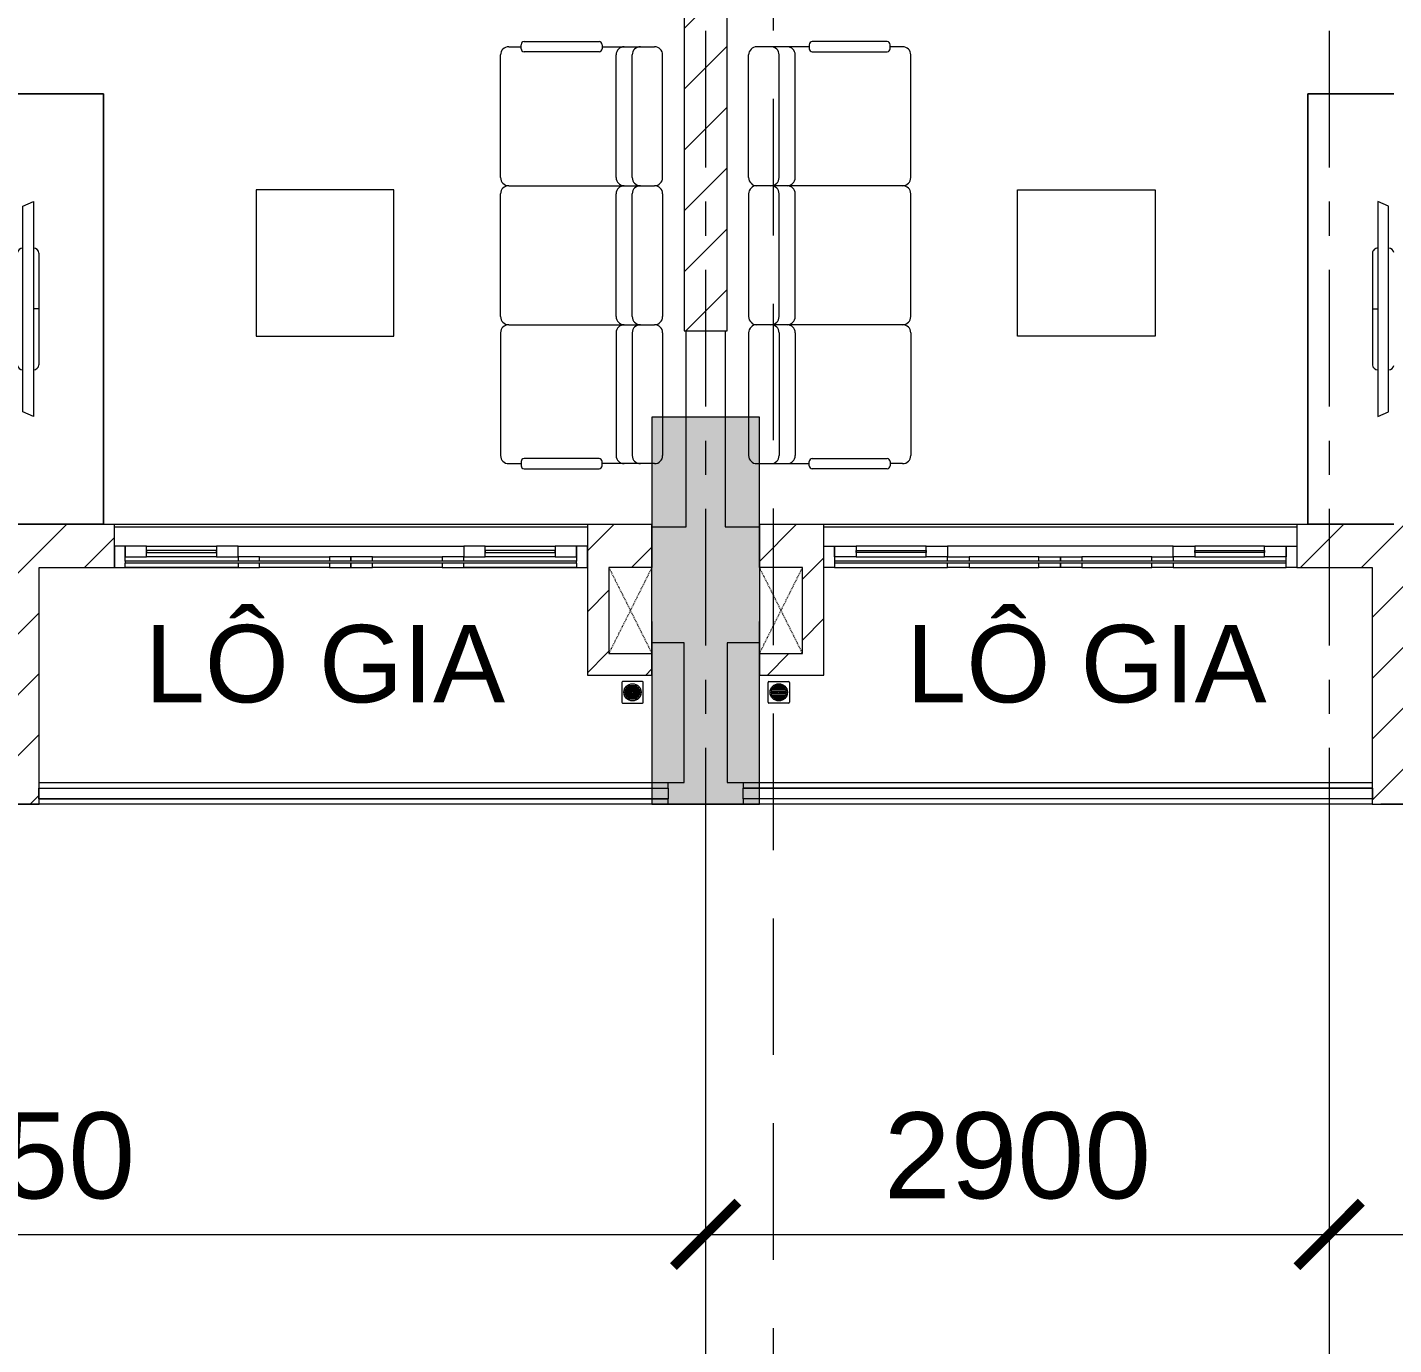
# Model space of a CAD drawing. Header units: millimetres. Extents: x -20144 to 117103, y -11426 to 48263.
# Drawn here: x 13846 to 20201, y -2513 to 3612 of the extents above; entities that cross this region are included whole.
import ezdxf

# ---------------------------------------------------------------- set-up
doc = ezdxf.new("R2010")
doc.units = ezdxf.units.MM
for name, pattern in [('Dash', [6.35, 3.175, -3.175]), ('Dash_2_', [6.35, 3.175, -3.175]), ('Grid Line', [22.225, 12.7, -3.175, 3.175, -3.175]), ('HIDDEN2', [4.7625, 3.175, -1.5875])]:
    doc.linetypes.add(name, pattern=pattern)
for name, color, linetype, lineweight in [('A-DETL-GENF', 31, 'Continuous', 5), ('A-DETL-GENF-HDLN', 161, 'Dash_2_', 5), ('CHU', 181, 'Continuous', 5), ('CUA', 31, 'Continuous', 9), ('DIM', 1, 'Continuous', 5), ('HATCH-TUONG', 152, 'Continuous', 9), ('KI-HIEU-1', 151, 'Continuous', 9), ('NET CAT', 3, 'Continuous', 5), ('NET THAY 1', 41, 'Continuous', 5), ('NET-CAT', 3, 'Continuous', 9), ('NET-THAY', 2, 'Continuous', 15), ('THIET BI', 44, 'Continuous', 5), ('THIET-BI', 44, 'Continuous', 5), ('TRUC', 225, 'Continuous', 5)]:
    doc.layers.add(name, color=color, linetype=linetype, lineweight=lineweight)
doc.styles.add('Arial_4', font='arial.ttf', dxfattribs={"height": 360})
doc.styles.add('TA1', font='arial.ttf')
doc.dimstyles.new('D_200_KTx2', dxfattribs={"dimtxt": 400, "dimasz": 300, "dimexe": 300, "dimexo": 300, "dimgap": 160, "dimtad": 1, "dimdec": 0, "dimzin": 9, "dimtxsty": 'TA1', "dimblk": 'ARCHTICK', "dimcen": 1, "dimdle": 300, "dimclrd": 256, "dimclre": 256, "dimclrt": 7, "dimadec": 0, "dimazin": 0, "dimtfac": 1, "dimtdec": 0, "dimtix": 1, "dimtmove": 1, "dimatfit": 3, "dimldrblk": 'ARCHTICK', "dimfxl": 1, "dimtolj": 1, "dimtzin": 0, "dimlwd": -1, "dimlwe": -1, "dimarcsym": 0})
pattern_1 = [(45, (0, 0), (-141.4214, 141.4214), [])]

# ---------------------------------------------------------------- blocks, each defined once
blk = doc.blocks.new('ALC1807-ASCENT PLAZA-KET CAU 1_rvt-1-MẶT BẰNG TẦNG 5 ĐẾN TẦNG 22')
at = {"layer": 'NET CAT'}
blk.add_hatch(color=7, dxfattribs=at).paths.add_polyline_path([(17250.5, -0.1), (17250.5, 1799.9), (16750.5, 1799.9), (16750.5, -0.1)], flags=0)
at = {"layer": 'NET CAT', "color": 90, "lineweight": 13}
for p, q in [((17250.5, 1799.9), (16750.5, 1799.9)), ((16750.5, 1799.9), (16750.5, 1099.9)), ((17250.5, 1099.9), (17250.5, 1799.9)), ((16750.5, 849.9), (16750.5, -0.1)), ((17250.5, -0.1), (17250.5, 849.9)), ((16750.5, -0.1), (17250.5, -0.1))]:
    blk.add_line(p, q, dxfattribs=at)
blk = doc.blocks.new('X-PHEU - X-PHEU-158415-MẶT BẰNG TẦNG 5 ĐẾN TẦNG 22')
at = {"layer": 'THIET-BI', "lineweight": 9}
for p, q in [((25, -29), (25, -121)), ((121, -25), (29, -25)), ((42.5, -90.5), (42.5, -59.5)), ((47.5, -51.8), (47.5, -98.2)), ((52.5, -103.1), (52.5, -46.9)), ((57.5, -43.5), (57.5, -106.5)), ((62.5, -108.8), (62.5, -41.2)), ((67.5, -39.8), (67.5, -110.2)), ((72.5, -71.9), (72.5, -39.1)), ((77.5, -39.1), (77.5, -71.9)), ((82.5, -110.2), (82.5, -39.8)), ((87.5, -41.2), (87.5, -108.8)), ((92.5, -106.5), (92.5, -43.5)), ((97.5, -46.9), (97.5, -103.1)), ((102.5, -98.2), (102.5, -51.8)), ((107.5, -59.5), (107.5, -90.5)), ((125, -121), (125, -29)), ((29, -125), (121, -125)), ((72.5, -110.9), (72.5, -78.1)), ((77.5, -78.1), (77.5, -110.9))]:
    blk.add_line(p, q, dxfattribs=at)
blk.add_circle((75, -75), 40, dxfattribs=at)
for centre, radius, start, end in [((29, -29), 4, 90, 180), ((75, -75), 36, 139.80824, 154.52563), ((75, -75), 36, 119.0853, 128.68219), ((75, -75), 36, 102.0247, 110.31751), ((75, -75), 36, 90, 93.98208), ((75, -75), 36, 86.01792, 90), ((75, -75), 36, 69.68249, 77.9753), ((75, -75), 36, 51.31781, 60.9147), ((75, -75), 36, 25.47437, 40.19176), ((121, -29), 4, 0, 90), ((29, -121), 4, 180, 270), ((75, -75), 36, 205.47437, 220.19176), ((75, -75), 36, 231.31781, 240.9147), ((75, -75), 36, 249.68249, 257.9753), ((75, -75), 4, 128.68219, 231.31781), ((75, -75), 36, 266.01792, 270), ((75, -75), 36, 270, 273.98208), ((75, -75), 4, 308.68219, 51.31781), ((75, -75), 36, 282.0247, 290.31751), ((75, -75), 36, 299.0853, 308.68219), ((75, -75), 36, 319.80824, 334.52563), ((121, -121), 4, 270, 0)]:
    blk.add_arc(centre, radius, start, end, dxfattribs=at)
blk = doc.blocks.new('X-PHEU - X-PHEU-5809-MẶT BẰNG TẦNG 5 ĐẾN TẦNG 22')
at = {"layer": 'THIET-BI', "lineweight": 9}
for p, q in [((25, 29), (25, 121)), ((29, 125), (121, 125)), ((42.5, 90.5), (42.5, 59.5)), ((47.5, 51.8), (47.5, 98.2)), ((52.5, 103.1), (52.5, 46.9)), ((57.5, 43.5), (57.5, 106.5)), ((62.5, 108.8), (62.5, 41.2)), ((67.5, 39.8), (67.5, 110.2)), ((72.5, 110.9), (72.5, 78.1)), ((72.5, 71.9), (72.5, 39.1)), ((77.5, 78.1), (77.5, 110.9)), ((77.5, 39.1), (77.5, 71.9)), ((82.5, 110.2), (82.5, 39.8)), ((87.5, 41.2), (87.5, 108.8)), ((92.5, 106.5), (92.5, 43.5)), ((97.5, 46.9), (97.5, 103.1)), ((102.5, 98.2), (102.5, 51.8)), ((107.5, 59.5), (107.5, 90.5)), ((125, 121), (125, 29)), ((121, 25), (29, 25))]:
    blk.add_line(p, q, dxfattribs=at)
blk.add_circle((75, 75), 40, dxfattribs=at)
for centre, radius, start, end in [((29, 121), 4, 90, 180), ((75, 75), 36, 139.80824, 154.52563), ((75, 75), 36, 119.0853, 128.68219), ((75, 75), 36, 102.0247, 110.31751), ((75, 75), 4, 128.68219, 231.31781), ((75, 75), 36, 90, 93.98208), ((75, 75), 36, 86.01792, 90), ((75, 75), 4, 308.68219, 51.31781), ((75, 75), 36, 69.68249, 77.9753), ((75, 75), 36, 51.31781, 60.9147), ((75, 75), 36, 25.47437, 40.19176), ((121, 121), 4, 0, 90), ((29, 29), 4, 180, 270), ((75, 75), 36, 205.47437, 220.19176), ((75, 75), 36, 231.31781, 240.9147), ((75, 75), 36, 249.68249, 257.9753), ((75, 75), 36, 266.01792, 270), ((75, 75), 36, 270, 273.98208), ((75, 75), 36, 282.0247, 290.31751), ((75, 75), 36, 299.0853, 308.68219), ((75, 75), 36, 319.80824, 334.52563), ((121, 29), 4, 270, 360)]:
    blk.add_arc(centre, radius, start, end, dxfattribs=at)
blk = doc.blocks.new('X-SOFA1 - X-SOFA-195815-MẶT BẰNG TẦNG 5 ĐẾN TẦNG 22')
at = {"layer": 'THIET BI', "lineweight": 9}
for p, q in [((-716.2, 969.2), (-658.4, 969.2)), ((-658.4, 959.8), (-658.4, 978.7)), ((-644.3, 992.8), (-295.7, 992.8)), ((-281.5, 978.7), (-281.5, 959.8)), ((-281.5, 969.2), (-103.7, 969.2)), ((-103.7, 969.2), (-37.7, 969.2)), ((-753.8, 360.8), (-753.8, 931.5)), ((-295.7, 945.7), (-644.3, 945.7)), ((-216.7, 360.8), (-216.7, 931.5)), ((-141.3, 360.8), (-141.3, 931.5)), ((0, 360.8), (0, 931.5)), ((-716.2, 323.1), (-103.7, 323.1)), ((-103.7, 323.1), (-37.7, 323.1)), ((-1250, 303.6), (-1890, 303.6)), ((-1890, 303.6), (-1890, -376.4)), ((-1890, 303.6), (-1890, -376.4)), ((-1250, 303.6), (-1890, 303.6)), ((-1250, -376.4), (-1250, 303.6)), ((-1250, -376.4), (-1250, 303.6)), ((-753.8, -285.4), (-753.8, 285.4)), ((-216.7, -285.4), (-216.7, 285.4)), ((-141.3, -285.4), (-141.3, 285.4)), ((0, 285.4), (0, -285.4)), ((-1890, -376.4), (-1250, -376.4)), ((-1890, -376.4), (-1250, -376.4)), ((-753.8, -360.8), (-753.8, -931.5)), ((-716.2, -323.1), (-37.7, -323.1)), ((-216.7, -360.8), (-216.7, -931.5)), ((-141.3, -360.8), (-141.3, -931.5)), ((0, -360.8), (0, -931.5)), ((-295.7, -945.7), (-644.3, -945.7)), ((-716.2, -969.2), (-658.4, -969.2)), ((-658.4, -959.8), (-658.4, -978.7)), ((-644.3, -992.8), (-295.7, -992.8)), ((-281.5, -978.7), (-281.5, -959.8)), ((-103.7, -969.2), (-281.5, -969.2)), ((-37.7, -969.2), (-103.7, -969.2))]:
    blk.add_line(p, q, dxfattribs=at)
for centre, radius, start, end in [((-716.2, 931.5), 37.7, 90, 180), ((-644.3, 978.7), 14.1, 90, 180), ((-644.3, 959.8), 14.1, 180, 270), ((-295.7, 978.7), 14.1, 360, 90), ((-295.7, 959.8), 14.1, 270, 0), ((-179, 931.5), 37.7, 90, 180), ((-103.7, 931.5), 37.7, 90, 180), ((-37.7, 931.5), 37.7, 360, 90), ((-716.2, 360.8), 37.7, 180, 270), ((-716.2, 285.4), 37.7, 90, 180), ((-179, 360.8), 37.7, 180, 270), ((-179, 285.4), 37.7, 90, 180), ((-103.7, 360.8), 37.7, 180, 270), ((-103.7, 285.4), 37.7, 90, 180), ((-37.7, 360.8), 37.7, 270, 0), ((-37.7, 285.4), 37.7, 360, 90), ((-716.2, -285.4), 37.7, 180, 270), ((-179, -285.4), 37.7, 180, 270), ((-103.7, -285.4), 37.7, 180, 270), ((-37.7, -285.4), 37.7, 270, 0), ((-716.2, -360.8), 37.7, 90, 180), ((-179, -360.8), 37.7, 90, 180), ((-103.7, -360.8), 37.7, 90, 180), ((-37.7, -360.8), 37.7, 360, 90), ((-716.2, -931.5), 37.7, 180, 270), ((-644.3, -959.8), 14.1, 90, 180), ((-295.7, -959.8), 14.1, 360, 90), ((-179, -931.5), 37.7, 180, 270), ((-103.7, -931.5), 37.7, 180, 270), ((-37.7, -931.5), 37.7, 270, 0), ((-644.3, -978.7), 14.1, 180, 270), ((-295.7, -978.7), 14.1, 270, 0)]:
    blk.add_arc(centre, radius, start, end, dxfattribs=at)
blk = doc.blocks.new('X-TV1 - X-TV-195820-MẶT BẰNG TẦNG 5 ĐẾN TẦNG 22')
at = {"layer": 'THIET BI', "lineweight": 9}
for p, q in [((2000, 400), (0, 400)), ((0, 400), (0, 1.4)), ((0, 400), (2000, 400)), ((0, 1.4), (0, 400)), ((2000, 1.3), (2000, 400)), ((2000, 400), (2000, 1.3)), ((500, 75), (1500, 75)), ((522.5, 25), (500, 75)), ((740, 100), (1260, 100)), ((1000, 100), (1000, 75)), ((1500, 75), (1477.5, 25)), ((1477.5, 25), (522.5, 25))]:
    blk.add_line(p, q, dxfattribs=at)
for centre, start_param, end_param in [((740, 75), 0, 1.570796), ((1260, 75), 4.712389, 6.283185), ((740, 25), 1.570796, 2.992895), ((1260, 25), 3.290291, 4.712389)]:
    blk.add_ellipse(centre, major_axis=(0, 25), ratio=0.9, start_param=start_param, end_param=end_param, dxfattribs=at)
blk = doc.blocks.new('CUA LO GIA - DB6-60239-MẶT BẰNG TẦNG 5 ĐẾN TẦNG 22')
at = {"layer": 'CUA'}
for p, q in [((-1050, 100), (-1100, 100)), ((-1100, 100), (-1100, 0)), ((-1050, 80), (-1050, 100)), ((-1050, 100), (-525, 100)), ((-1050, 80), (1050, 80)), ((-1050, 80), (-1050, 70)), ((-1050, 0), (-1050, 70)), ((-1050, 70), (1050, 70)), ((-425, 100), (-525, 100)), ((-525, 100), (-525, 80)), ((-525, 70), (-525, 50)), ((-425, 80), (-425, 100)), ((-425, 100), (-100, 100)), ((-425, 50), (-425, 70)), ((0, 100), (-100, 100)), ((-100, 100), (-100, 80)), ((-100, 70), (-100, 50)), ((100, 100), (0, 100)), ((0, 100), (0, 80)), ((0, 80), (0, 100)), ((0, 70), (0, 50)), ((0, 50), (0, 70)), ((100, 80), (100, 100)), ((100, 100), (425, 100)), ((100, 50), (100, 70)), ((525, 100), (425, 100)), ((425, 100), (425, 80)), ((425, 70), (425, 50)), ((525, 100), (1050, 100)), ((525, 80), (525, 100)), ((525, 50), (525, 70)), ((1100, 100), (1050, 100)), ((1050, 100), (1050, 80)), ((1050, 70), (1050, 80)), ((1050, 70), (1050, 0)), ((1100, 0), (1100, 100)), ((-1100, 0), (-1050, 0)), ((-950, 50), (-1050, 50)), ((-1050, 50), (-1050, 0)), ((-1050, 0), (-950, 0)), ((-950, 0), (-950, 50)), ((-950, 50), (-625, 50)), ((-625, 30), (-950, 30)), ((-950, 30), (-950, 20)), ((-950, 20), (-625, 20)), ((-625, 0), (-950, 0)), ((-525, 50), (-625, 50)), ((-625, 50), (-625, 0)), ((-625, 20), (-625, 30)), ((-625, 0), (-525, 0)), ((-525, 50), (-425, 50)), ((-525, 0), (-525, 50)), ((525, 0), (-525, 0)), ((-100, 50), (-425, 50)), ((-100, 50), (0, 50)), ((0, 50), (100, 50)), ((425, 50), (100, 50)), ((425, 50), (525, 50)), ((625, 50), (525, 50)), ((525, 50), (525, 0)), ((525, 0), (625, 0)), ((625, 0), (625, 50)), ((625, 50), (950, 50)), ((950, 30), (625, 30)), ((625, 30), (625, 20)), ((625, 20), (950, 20)), ((950, 0), (625, 0)), ((1050, 50), (950, 50)), ((950, 50), (950, 0)), ((950, 20), (950, 30)), ((950, 0), (1050, 0)), ((1050, 0), (1050, 50)), ((1050, 0), (1100, 0))]:
    blk.add_line(p, q, dxfattribs=at)
blk = doc.blocks.new('Top Rail Type - Top Rail_Internal_-227118-MẶT BẰNG TẦNG 5 ĐẾN TẦNG 22')
at = {"layer": 'NET THAY 1', "lineweight": 9}
for p, q in [((13899.1, 24.9), (13899.1, 74.9)), ((13899.1, 74.9), (16825.5, 74.9)), ((16825.5, 74.9), (16825.5, 24.9)), ((16825.5, 24.9), (13899.1, 24.9))]:
    blk.add_line(p, q, dxfattribs=at)
blk = doc.blocks.new('Top Rail Type - Top Rail_Internal_-V37-MẶT BẰNG TẦNG 5 ĐẾN TẦNG 22')
at = {"layer": 'NET THAY 1', "lineweight": 9}
for p, q in [((13899.1, 74.9), (13899.1, 24.9)), ((13899.1, 74.9), (16825.5, 74.9)), ((16825.5, 74.9), (16825.5, 24.9)), ((13899.1, 24.9), (16825.5, 24.9))]:
    blk.add_line(p, q, dxfattribs=at)
blk = doc.blocks.new('X-SOFA1 - X-SOFA-202757-MẶT BẰNG TẦNG 5 ĐẾN TẦNG 22')
at = {"layer": 'THIET BI', "lineweight": 9}
for p, q in [((-716.2, 969.2), (-658.4, 969.2)), ((-658.4, 959.8), (-658.4, 978.7)), ((-644.3, 992.8), (-295.7, 992.8)), ((-281.5, 978.7), (-281.5, 959.8)), ((-103.7, 969.2), (-281.5, 969.2)), ((-37.7, 969.2), (-103.7, 969.2)), ((-753.8, 360.8), (-753.8, 931.5)), ((-295.7, 945.7), (-644.3, 945.7)), ((-216.7, 360.8), (-216.7, 931.5)), ((-141.3, 360.8), (-141.3, 931.5)), ((0, 360.8), (0, 931.5)), ((-1890, 376.4), (-1250, 376.4)), ((-1890, -303.6), (-1890, 376.4)), ((-1890, -303.6), (-1890, 376.4)), ((-1890, 376.4), (-1250, 376.4)), ((-1250, 376.4), (-1250, -303.6)), ((-1250, 376.4), (-1250, -303.6)), ((-716.2, 323.1), (-37.7, 323.1)), ((-753.8, 285.4), (-753.8, -285.4)), ((-216.7, 285.4), (-216.7, -285.4)), ((-141.3, 285.4), (-141.3, -285.4)), ((0, -285.4), (0, 285.4)), ((-1250, -303.6), (-1890, -303.6)), ((-1250, -303.6), (-1890, -303.6)), ((-753.8, -360.8), (-753.8, -931.5)), ((-716.2, -323.1), (-103.7, -323.1)), ((-216.7, -360.8), (-216.7, -931.5)), ((-141.3, -360.8), (-141.3, -931.5)), ((-103.7, -323.1), (-37.7, -323.1)), ((0, -360.8), (0, -931.5)), ((-295.7, -945.7), (-644.3, -945.7)), ((-716.2, -969.2), (-658.4, -969.2)), ((-658.4, -959.8), (-658.4, -978.7)), ((-644.3, -992.8), (-295.7, -992.8)), ((-281.5, -978.7), (-281.5, -959.8)), ((-281.5, -969.2), (-103.7, -969.2)), ((-103.7, -969.2), (-37.7, -969.2))]:
    blk.add_line(p, q, dxfattribs=at)
for centre, radius, start, end in [((-716.2, 931.5), 37.7, 90, 180), ((-644.3, 978.7), 14.1, 90, 180), ((-644.3, 959.8), 14.1, 180, 270), ((-295.7, 978.7), 14.1, 0, 90), ((-295.7, 959.8), 14.1, 270, 0), ((-179, 931.5), 37.7, 90, 180), ((-103.7, 931.5), 37.7, 90, 180), ((-37.7, 931.5), 37.7, 0, 90), ((-716.2, 360.8), 37.7, 180, 270), ((-716.2, 285.4), 37.7, 90, 180), ((-179, 360.8), 37.7, 180, 270), ((-179, 285.4), 37.7, 90, 180), ((-103.7, 360.8), 37.7, 180, 270), ((-103.7, 285.4), 37.7, 90, 180), ((-37.7, 360.8), 37.7, 270, 0), ((-37.7, 285.4), 37.7, 360, 90), ((-716.2, -285.4), 37.7, 180, 270), ((-179, -285.4), 37.7, 180, 270), ((-103.7, -285.4), 37.7, 180, 270), ((-37.7, -285.4), 37.7, 270, 0), ((-716.2, -360.8), 37.7, 90, 180), ((-179, -360.8), 37.7, 90, 180), ((-103.7, -360.8), 37.7, 90, 180), ((-37.7, -360.8), 37.7, 360, 90), ((-716.2, -931.5), 37.7, 180, 270), ((-644.3, -959.8), 14.1, 90, 180), ((-295.7, -959.8), 14.1, 0, 90), ((-179, -931.5), 37.7, 180, 270), ((-103.7, -931.5), 37.7, 180, 270), ((-37.7, -931.5), 37.7, 270, 0), ((-644.3, -978.7), 14.1, 180, 270), ((-295.7, -978.7), 14.1, 270, 0)]:
    blk.add_arc(centre, radius, start, end, dxfattribs=at)
blk = doc.blocks.new('X-TV1 - X-TV-202761-MẶT BẰNG TẦNG 5 ĐẾN TẦNG 22')
at = {"layer": 'THIET BI', "lineweight": 9}
for p, q in [((0, -400), (0, -1.4)), ((0, -1.4), (0, -400)), ((522.5, -25), (500, -75)), ((1477.5, -25), (522.5, -25)), ((1500, -75), (1477.5, -25)), ((2000, -1.3), (2000, -400)), ((2000, -400), (2000, -1.3)), ((500, -75), (1500, -75)), ((740, -100), (1260, -100)), ((1000, -100), (1000, -75)), ((2000, -400), (0, -400)), ((0, -400), (2000, -400))]:
    blk.add_line(p, q, dxfattribs=at)
for centre, start_param, end_param in [((740, -25), 0.148698, 1.570796), ((1260, -25), 4.712389, 6.134487), ((740, -75), 1.570796, 3.141593), ((1260, -75), 3.141593, 4.712389)]:
    blk.add_ellipse(centre, major_axis=(0, 25), ratio=0.9, start_param=start_param, end_param=end_param, dxfattribs=at)
blk = doc.blocks.new('CUA LO GIA - DB6-202766-MẶT BẰNG TẦNG 5 ĐẾN TẦNG 22')
at = {"layer": 'CUA'}
for p, q in [((-1100, -100), (-1100, 0)), ((-1100, 0), (-1050, 0)), ((-1050, 0), (-1050, -70)), ((-1050, -50), (-1050, 0)), ((-1050, 0), (-950, 0)), ((-950, -50), (-1050, -50)), ((-950, 0), (-950, -50)), ((-625, 0), (-950, 0)), ((-950, -20), (-625, -20)), ((-950, -30), (-950, -20)), ((-625, -30), (-950, -30)), ((-950, -50), (-625, -50)), ((-625, -50), (-625, 0)), ((-625, 0), (-525, 0)), ((-625, -20), (-625, -30)), ((-525, -50), (-625, -50)), ((525, 0), (-525, 0)), ((-525, 0), (-525, -50)), ((-525, -70), (-525, -50)), ((-525, -50), (-425, -50)), ((-425, -50), (-425, -70)), ((-100, -50), (-425, -50)), ((-100, -70), (-100, -50)), ((-100, -50), (0, -50)), ((0, -70), (0, -50)), ((0, -50), (100, -50)), ((0, -50), (0, -70)), ((100, -50), (100, -70)), ((425, -50), (100, -50)), ((425, -70), (425, -50)), ((425, -50), (525, -50)), ((525, -50), (525, 0)), ((525, 0), (625, 0)), ((525, -50), (525, -70)), ((625, -50), (525, -50)), ((625, 0), (625, -50)), ((950, 0), (625, 0)), ((625, -20), (950, -20)), ((625, -30), (625, -20)), ((950, -30), (625, -30)), ((625, -50), (950, -50)), ((950, -50), (950, 0)), ((950, 0), (1050, 0)), ((950, -20), (950, -30)), ((1050, -50), (950, -50)), ((1050, -70), (1050, 0)), ((1050, 0), (1100, 0)), ((1050, 0), (1050, -50)), ((1100, 0), (1100, -100)), ((-1050, -100), (-1100, -100)), ((-1050, -70), (-1050, -80)), ((1050, -70), (-1050, -70)), ((-1050, -80), (-1050, -100)), ((1050, -80), (-1050, -80)), ((-1050, -100), (-525, -100)), ((-525, -100), (-525, -80)), ((-425, -100), (-525, -100)), ((-425, -80), (-425, -100)), ((-425, -100), (-100, -100)), ((-100, -100), (-100, -80)), ((0, -100), (-100, -100)), ((0, -100), (0, -80)), ((0, -80), (0, -100)), ((100, -100), (0, -100)), ((100, -80), (100, -100)), ((100, -100), (425, -100)), ((425, -100), (425, -80)), ((525, -100), (425, -100)), ((525, -80), (525, -100)), ((525, -100), (1050, -100)), ((1050, -80), (1050, -70)), ((1050, -100), (1050, -80)), ((1100, -100), (1050, -100))]:
    blk.add_line(p, q, dxfattribs=at)
blk = doc.blocks.new('Top Rail Type - Top Rail_Internal_-227122-MẶT BẰNG TẦNG 5 ĐẾN TẦNG 22')
at = {"layer": 'NET THAY 1', "lineweight": 9}
for p, q in [((17175.5, 24.9), (17175.5, 74.9)), ((17175.5, 74.9), (20101.9, 74.9)), ((20101.9, 74.9), (20101.9, 24.9)), ((20101.9, 24.9), (17175.5, 24.9))]:
    blk.add_line(p, q, dxfattribs=at)
blk = doc.blocks.new('Top Rail Type - Top Rail_Internal_-V38-MẶT BẰNG TẦNG 5 ĐẾN TẦNG 22')
at = {"layer": 'NET THAY 1', "lineweight": 9}
for p, q in [((17175.5, 24.9), (17175.5, 74.9)), ((20101.9, 74.9), (17175.5, 74.9)), ((20101.9, 24.9), (20101.9, 74.9)), ((20101.9, 24.9), (17175.5, 24.9))]:
    blk.add_line(p, q, dxfattribs=at)
blk = doc.blocks.new('Family1 - Family1-225513-MẶT BẰNG TẦNG 5 ĐẾN TẦNG 22')
at = {"layer": 'A-DETL-GENF', "lineweight": 9}
for p, q in [((200, 400), (0, 400)), ((0, 400), (0, 0)), ((200, 0), (200, 400)), ((0, 0), (200, 0))]:
    blk.add_line(p, q, dxfattribs=at)
at = {"layer": 'A-DETL-GENF-HDLN', "linetype": 'Dash', "lineweight": 9}
for p, q in [((0, 400), (200, 0.8)), ((0, 0), (200, 399.2))]:
    blk.add_line(p, q, dxfattribs=at)
blk = doc.blocks.new('_ArchTick')
at = {"color": 0, "const_width": 0.15}
blk.add_lwpolyline([(-0.5, -0.5), (0.5, 0.5)], dxfattribs=at)
blk = doc.blocks.new('*D639')
at = {"layer": 'Defpoints', "color": 0, "transparency": 16777216}
for p in [(10450.5, -0.1), (17000.5, -0.1), (17000.5, -2000.1)]:
    blk.add_point(p, dxfattribs=at)
at = {"layer": 'DIM', "transparency": 16777216}
for p, q in [((10450.5, -300.1), (10450.5, -2300.1)), ((17000.5, -300.1), (17000.5, -2300.1)), ((10150.5, -2000.1), (17300.5, -2000.1))]:
    blk.add_line(p, q, dxfattribs=at)
at = {"layer": 'DIM', "transparency": 16777216, "xscale": 300, "yscale": 300, "zscale": 300, "rotation": 180}
blk.add_blockref('_ArchTick', (10450.5, -2000.1), dxfattribs=at)
at = {"layer": 'DIM', "transparency": 16777216, "xscale": 300, "yscale": 300, "zscale": 300}
blk.add_blockref('_ArchTick', (17000.5, -2000.1), dxfattribs=at)
at = {"layer": 'DIM', "color": 7, "transparency": 16777216, "insert": (13725.5, -1635.8), "char_height": 400, "attachment_point": 5, "style": 'TA1'}
blk.add_mtext('\\A1;6550', dxfattribs=at)
blk = doc.blocks.new('*D640')
at = {"layer": 'Defpoints', "color": 0, "transparency": 16777216}
for p in [(17000.5, -0.1), (19900.5, -0.1), (19900.5, -2000.1)]:
    blk.add_point(p, dxfattribs=at)
at = {"layer": 'DIM', "transparency": 16777216}
for p, q in [((17000.5, -300.1), (17000.5, -2300.1)), ((19900.5, -300.1), (19900.5, -2300.1)), ((16700.5, -2000.1), (20200.5, -2000.1))]:
    blk.add_line(p, q, dxfattribs=at)
at = {"layer": 'DIM', "transparency": 16777216, "xscale": 300, "yscale": 300, "zscale": 300, "rotation": 180}
blk.add_blockref('_ArchTick', (17000.5, -2000.1), dxfattribs=at)
at = {"layer": 'DIM', "transparency": 16777216, "xscale": 300, "yscale": 300, "zscale": 300}
blk.add_blockref('_ArchTick', (19900.5, -2000.1), dxfattribs=at)
at = {"layer": 'DIM', "color": 7, "transparency": 16777216, "insert": (18450.5, -1635.8), "char_height": 400, "attachment_point": 5, "style": 'TA1'}
blk.add_mtext('\\A1;2900', dxfattribs=at)
blk = doc.blocks.new('*D641')
at = {"layer": 'Defpoints', "color": 0, "transparency": 16777216}
for p in [(19900.5, -0.1), (23450.5, -0.1), (23450.5, -2000.1)]:
    blk.add_point(p, dxfattribs=at)
at = {"layer": 'DIM', "transparency": 16777216}
for p, q in [((19900.5, -300.1), (19900.5, -2300.1)), ((23450.5, -300.1), (23450.5, -2300.1)), ((19600.5, -2000.1), (23750.5, -2000.1))]:
    blk.add_line(p, q, dxfattribs=at)
at = {"layer": 'DIM', "transparency": 16777216, "xscale": 300, "yscale": 300, "zscale": 300, "rotation": 180}
blk.add_blockref('_ArchTick', (19900.5, -2000.1), dxfattribs=at)
at = {"layer": 'DIM', "transparency": 16777216, "xscale": 300, "yscale": 300, "zscale": 300}
blk.add_blockref('_ArchTick', (23450.5, -2000.1), dxfattribs=at)
at = {"layer": 'DIM', "color": 7, "transparency": 16777216, "insert": (21675.5, -1635.7), "char_height": 400, "attachment_point": 5, "style": 'TA1'}
blk.add_mtext('\\A1;3550', dxfattribs=at)

msp = doc.modelspace()

# ---------------------------------------------------------------- hatches: boundary and pattern name
at = {"layer": 'HATCH-TUONG'}
h = msp.add_hatch(dxfattribs=at)
h.set_pattern_fill('FP_2', color=256, style=0, pattern_type=2)
h.set_pattern_definition(pattern_1)
h.paths.add_polyline_path([(17100.5, 2199.9), (17100.5, 7099.9), (16900.5, 7099.9), (16900.5, 2199.9)], flags=0)
h = msp.add_hatch(dxfattribs=at)
h.set_pattern_fill('FP_2', color=256, style=0, pattern_type=2)
h.set_pattern_definition(pattern_1)
h.paths.add_polyline_path([(14250.5, 1099.9), (14250.5, 1299.9), (13700.5, 1299.9), (13700.5, 1099.9), (14069.5, 1099.9)], flags=0)
h.paths.add_polyline_path([(16500.5, 1099.9), (16500.5, 1299.9), (16450.5, 1299.9), (16450.5, 1099.9)], flags=0)
h = msp.add_hatch(dxfattribs=at)
h.set_pattern_fill('FP_2', color=256, style=0, pattern_type=2)
h.set_pattern_definition(pattern_1)
h.paths.add_polyline_path([(16717.2, 1099.9), (16750.5, 1099.9), (16750.5, 1299.9), (16500.5, 1299.9), (16500.5, 1099.9), (16550.5, 1099.9)], flags=0)
h = msp.add_hatch(dxfattribs=at)
h.set_pattern_fill('FP_2', color=256, style=0, pattern_type=2)
h.set_pattern_definition(pattern_1)
h.paths.add_polyline_path([(17250.5, 1099.9), (17500.5, 1099.9), (17500.5, 1299.9), (17250.5, 1299.9), (17250.5, 1236.2)], flags=0)
h = msp.add_hatch(dxfattribs=at)
h.set_pattern_fill('FP_2', color=256, style=0, pattern_type=2)
h.set_pattern_definition(pattern_1)
h.paths.add_polyline_path([(20300.5, 1099.9), (20300.5, 1299.9), (19750.5, 1299.9), (19750.5, 1099.9), (20100.5, 1099.9)], flags=0)
h.paths.add_polyline_path([(17500.5, 1099.9), (17550.5, 1099.9), (17550.5, 1299.9), (17500.5, 1299.9), (17500.5, 1236.2)], flags=0)
h = msp.add_hatch(dxfattribs=at)
h.set_pattern_fill('FP_2', color=256, style=0, pattern_type=2)
h.set_pattern_definition(pattern_1)
h.paths.add_polyline_path([(13900.5, -0.1), (13900.5, 1099.9), (13700.5, 1099.9), (13700.5, -0.1)], flags=0)
h = msp.add_hatch(dxfattribs=at)
h.set_pattern_fill('FP_2', color=256, style=0, pattern_type=2)
h.set_pattern_definition(pattern_1)
h.paths.add_polyline_path([(16550.5, 699.9), (16550.5, 1099.9), (16450.5, 1099.9), (16450.5, 699.9)], flags=0)
h = msp.add_hatch(dxfattribs=at)
h.set_pattern_fill('FP_2', color=256, style=0, pattern_type=2)
h.set_pattern_definition(pattern_1)
h.paths.add_polyline_path([(17450.5, 699.9), (17550.5, 699.9), (17550.5, 1099.9), (17450.5, 1099.9), (17450.5, 787)], flags=0)
h = msp.add_hatch(dxfattribs=at)
h.set_pattern_fill('FP_2', color=256, style=0, pattern_type=2)
h.set_pattern_definition(pattern_1)
h.paths.add_polyline_path([(20300.5, -0.1), (20300.5, 1099.9), (20100.5, 1099.9), (20100.5, -0.1)], flags=0)
h = msp.add_hatch(dxfattribs=at)
h.set_pattern_fill('FP_2', color=256, style=0, pattern_type=2)
h.set_pattern_definition(pattern_1)
h.paths.add_polyline_path([(16750.5, 599.9), (16750.5, 699.9), (16450.5, 699.9), (16450.5, 599.9), (16717.2, 599.9)], flags=0)
h = msp.add_hatch(dxfattribs=at)
h.set_pattern_fill('FP_2', color=256, style=0, pattern_type=2)
h.set_pattern_definition(pattern_1)
h.paths.add_polyline_path([(17450.5, 599.9), (17550.5, 599.9), (17550.5, 699.9), (17250.5, 699.9), (17250.5, 599.9)], flags=0)

# ---------------------------------------------------------------- linework, layer by layer
at = {"layer": 'KI-HIEU-1', "linetype": 'HIDDEN2', "ltscale": 200}
msp.add_line((17315.5, -7833.5), (17315.5, 45196.8), dxfattribs=at)
at = {"layer": 'NET-CAT'}
for p, q in [((16900.5, 6849.9), (16900.5, 2199.9)), ((17100.5, 2199.9), (17100.5, 6849.9)), ((16900.5, 2199.9), (17100.5, 2199.9)), ((14250.5, 1299.9), (13800.5, 1299.9)), ((14250.5, 1099.9), (14250.5, 1299.9)), ((16500.5, 1299.9), (16450.5, 1299.9)), ((16450.5, 1299.9), (16450.5, 1099.9)), ((16750.5, 1299.9), (16500.5, 1299.9)), ((16750.5, 1099.9), (16750.5, 1299.9)), ((17500.5, 1299.9), (17250.5, 1299.9)), ((17250.5, 1299.9), (17250.5, 1099.9)), ((17550.5, 1299.9), (17500.5, 1299.9)), ((17550.5, 1099.9), (17550.5, 1299.9)), ((20200.5, 1299.9), (19750.5, 1299.9)), ((19750.5, 1299.9), (19750.5, 1099.9)), ((13900.5, 1099.9), (14250.5, 1099.9)), ((13900.5, -0.1), (13900.5, 1099.9)), ((16450.5, 1099.9), (16450.5, 699.9)), ((17550.5, 699.9), (17550.5, 1099.9)), ((19750.5, 1099.9), (20100.5, 1099.9)), ((20100.5, 1099.9), (20100.5, -0.1)), ((16450.5, 699.9), (16450.5, 599.9)), ((16750.5, 599.9), (16750.5, 699.9)), ((17250.5, 699.9), (17250.5, 599.9)), ((17550.5, 599.9), (17550.5, 699.9)), ((16450.5, 599.9), (16750.5, 599.9)), ((17250.5, 599.9), (17550.5, 599.9)), ((13700.5, -0.1), (13900.5, -0.1)), ((20100.5, -0.1), (20300.5, -0.1))]:
    msp.add_line(p, q, dxfattribs=at)
at = {"layer": 'NET-THAY', "lineweight": 9}
for p, q in [((16910.5, 1289.9), (16910.5, 2199.9)), ((17090.5, 2199.9), (17090.5, 1289.9)), ((16450.5, 1299.9), (14250.5, 1299.9)), ((14250.5, 1289.9), (16450.5, 1289.9)), ((16750.5, 1289.9), (16910.5, 1289.9)), ((17090.5, 1289.9), (17250.5, 1289.9)), ((19750.5, 1299.9), (17550.5, 1299.9)), ((17550.5, 1289.9), (19750.5, 1289.9)), ((14300.5, 1099.9), (14825.5, 1099.9)), ((15875.5, 1099.9), (16400.5, 1099.9)), ((17600.5, 1099.9), (18125.5, 1099.9)), ((19175.5, 1099.9), (19700.5, 1099.9)), ((16900.5, 749.9), (16750.5, 749.9)), ((16900.5, 99.9), (16900.5, 749.9)), ((17250.5, 749.9), (17100.5, 749.9)), ((17100.5, 749.9), (17100.5, 99.9)), ((13900.5, 99.9), (16825.5, 99.9)), ((16825.5, 99.9), (16900.5, 99.9)), ((16825.5, 74.9), (16825.5, 99.9)), ((17100.5, 99.9), (17175.5, 99.9)), ((17175.5, 99.9), (20100.5, 99.9)), ((17175.5, 99.9), (17175.5, 74.9)), ((16825.5, -0.1), (16825.5, 24.9)), ((17175.5, 24.9), (17175.5, -0.1)), ((16825.5, -0.1), (13900.5, -0.1)), ((20100.5, -0.1), (17175.5, -0.1))]:
    msp.add_line(p, q, dxfattribs=at)
at = {"layer": 'TRUC', "linetype": 'Grid Line', "ltscale": 50}
for p, q in [((17000.5, 43599.9), (17000.5, -4500.1)), ((19900.5, 43599.9), (19900.5, -4500.1)), ((43000.5, -0.1), (-12092.4, -0.1))]:
    msp.add_line(p, q, dxfattribs=at)

# ---------------------------------------------------------------- block references
at = {"lineweight": 5}
msp.add_blockref('ALC1807-ASCENT PLAZA-KET CAU 1_rvt-1-MẶT BẰNG TẦNG 5 ĐẾN TẦNG 22', (0, 0), dxfattribs=at)
at = {"lineweight": 9}
for name, p in [('X-SOFA1 - X-SOFA-195815-MẶT BẰNG TẦNG 5 ĐẾN TẦNG 22', (16800.5, 2552.2)), ('CUA LO GIA - DB6-202766-MẶT BẰNG TẦNG 5 ĐẾN TẦNG 22', (18650.5, 1199.9)), ('Family1 - Family1-225513-MẶT BẰNG TẦNG 5 ĐẾN TẦNG 22', (16550.5, 699.9)), ('Family1 - Family1-225513-MẶT BẰNG TẦNG 5 ĐẾN TẦNG 22', (17250.5, 699.9)), ('Top Rail Type - Top Rail_Internal_-227118-MẶT BẰNG TẦNG 5 ĐẾN TẦNG 22', (0, 0)), ('Top Rail Type - Top Rail_Internal_-V37-MẶT BẰNG TẦNG 5 ĐẾN TẦNG 22', (0, 0)), ('Top Rail Type - Top Rail_Internal_-227122-MẶT BẰNG TẦNG 5 ĐẾN TẦNG 22', (0, 0)), ('Top Rail Type - Top Rail_Internal_-V38-MẶT BẰNG TẦNG 5 ĐẾN TẦNG 22', (0, 0))]:
    msp.add_blockref(name, p, dxfattribs=at)
for name, p, rotation in [('X-SOFA1 - X-SOFA-202757-MẶT BẰNG TẦNG 5 ĐẾN TẦNG 22', (17200.5, 2552.2), 180), ('X-TV1 - X-TV-195820-MẶT BẰNG TẦNG 5 ĐẾN TẦNG 22', (13799.1, 3302.2), 270), ('X-TV1 - X-TV-202761-MẶT BẰNG TẦNG 5 ĐẾN TẦNG 22', (20201.9, 3302.2), 270), ('CUA LO GIA - DB6-60239-MẶT BẰNG TẦNG 5 ĐẾN TẦNG 22', (15350.5, 1199.9), 180), ('X-PHEU - X-PHEU-158415-MẶT BẰNG TẦNG 5 ĐẾN TẦNG 22', (16585.5, 444.9), 90), ('X-PHEU - X-PHEU-5809-MẶT BẰNG TẦNG 5 ĐẾN TẦNG 22', (17415.5, 444.9), 90)]:
    msp.add_blockref(name, p, dxfattribs=dict(at, rotation=rotation))

# ---------------------------------------------------------------- texts
at = {"layer": 'CHU', "color": 7, "lineweight": 30, "char_height": 360, "line_spacing_factor": 0.936439, "style": 'Arial_4'}
for insert, width, attachment_point in [((14391.2, 833.2), 1656.4, 1), ((19609.9, 833.2), 1924.463, 3)]:
    msp.add_mtext('\\pt2540,5080,7620,10160,12700,15240,17780,20320,22860,25400,27940,30480,33020,35560,38100,40640,43180,45720,48260,50800,53340,55880,58420,60960,63500,66040,68580,71120,73660,76200,78740,81280;LÔ GIA', dxfattribs=dict(at, insert=insert, width=width, attachment_point=attachment_point))

# ---------------------------------------------------------------- dimensions: what is measured, and where the dimension line sits
at = {"layer": 'DIM'}
for base, p1, p2, picture, middle in [((17000.5, -2000.1), (10450.5, -0.1), (17000.5, -0.1), '*D639', (13725.5, -1635.8)), ((19900.5, -2000.1), (17000.5, -0.1), (19900.5, -0.1), '*D640', (18450.5, -1635.8)), ((23450.5, -2000.1), (19900.5, -0.1), (23450.5, -0.1), '*D641', (21675.5, -1635.7))]:
    dim = msp.add_linear_dim(base=base, p1=p1, p2=p2, dimstyle='D_200_KTx2', dxfattribs=at)
    dim.commit()
    dim.dimension.update_dxf_attribs({"geometry": picture, "text_midpoint": middle})

doc.saveas('drawing.dxf')
